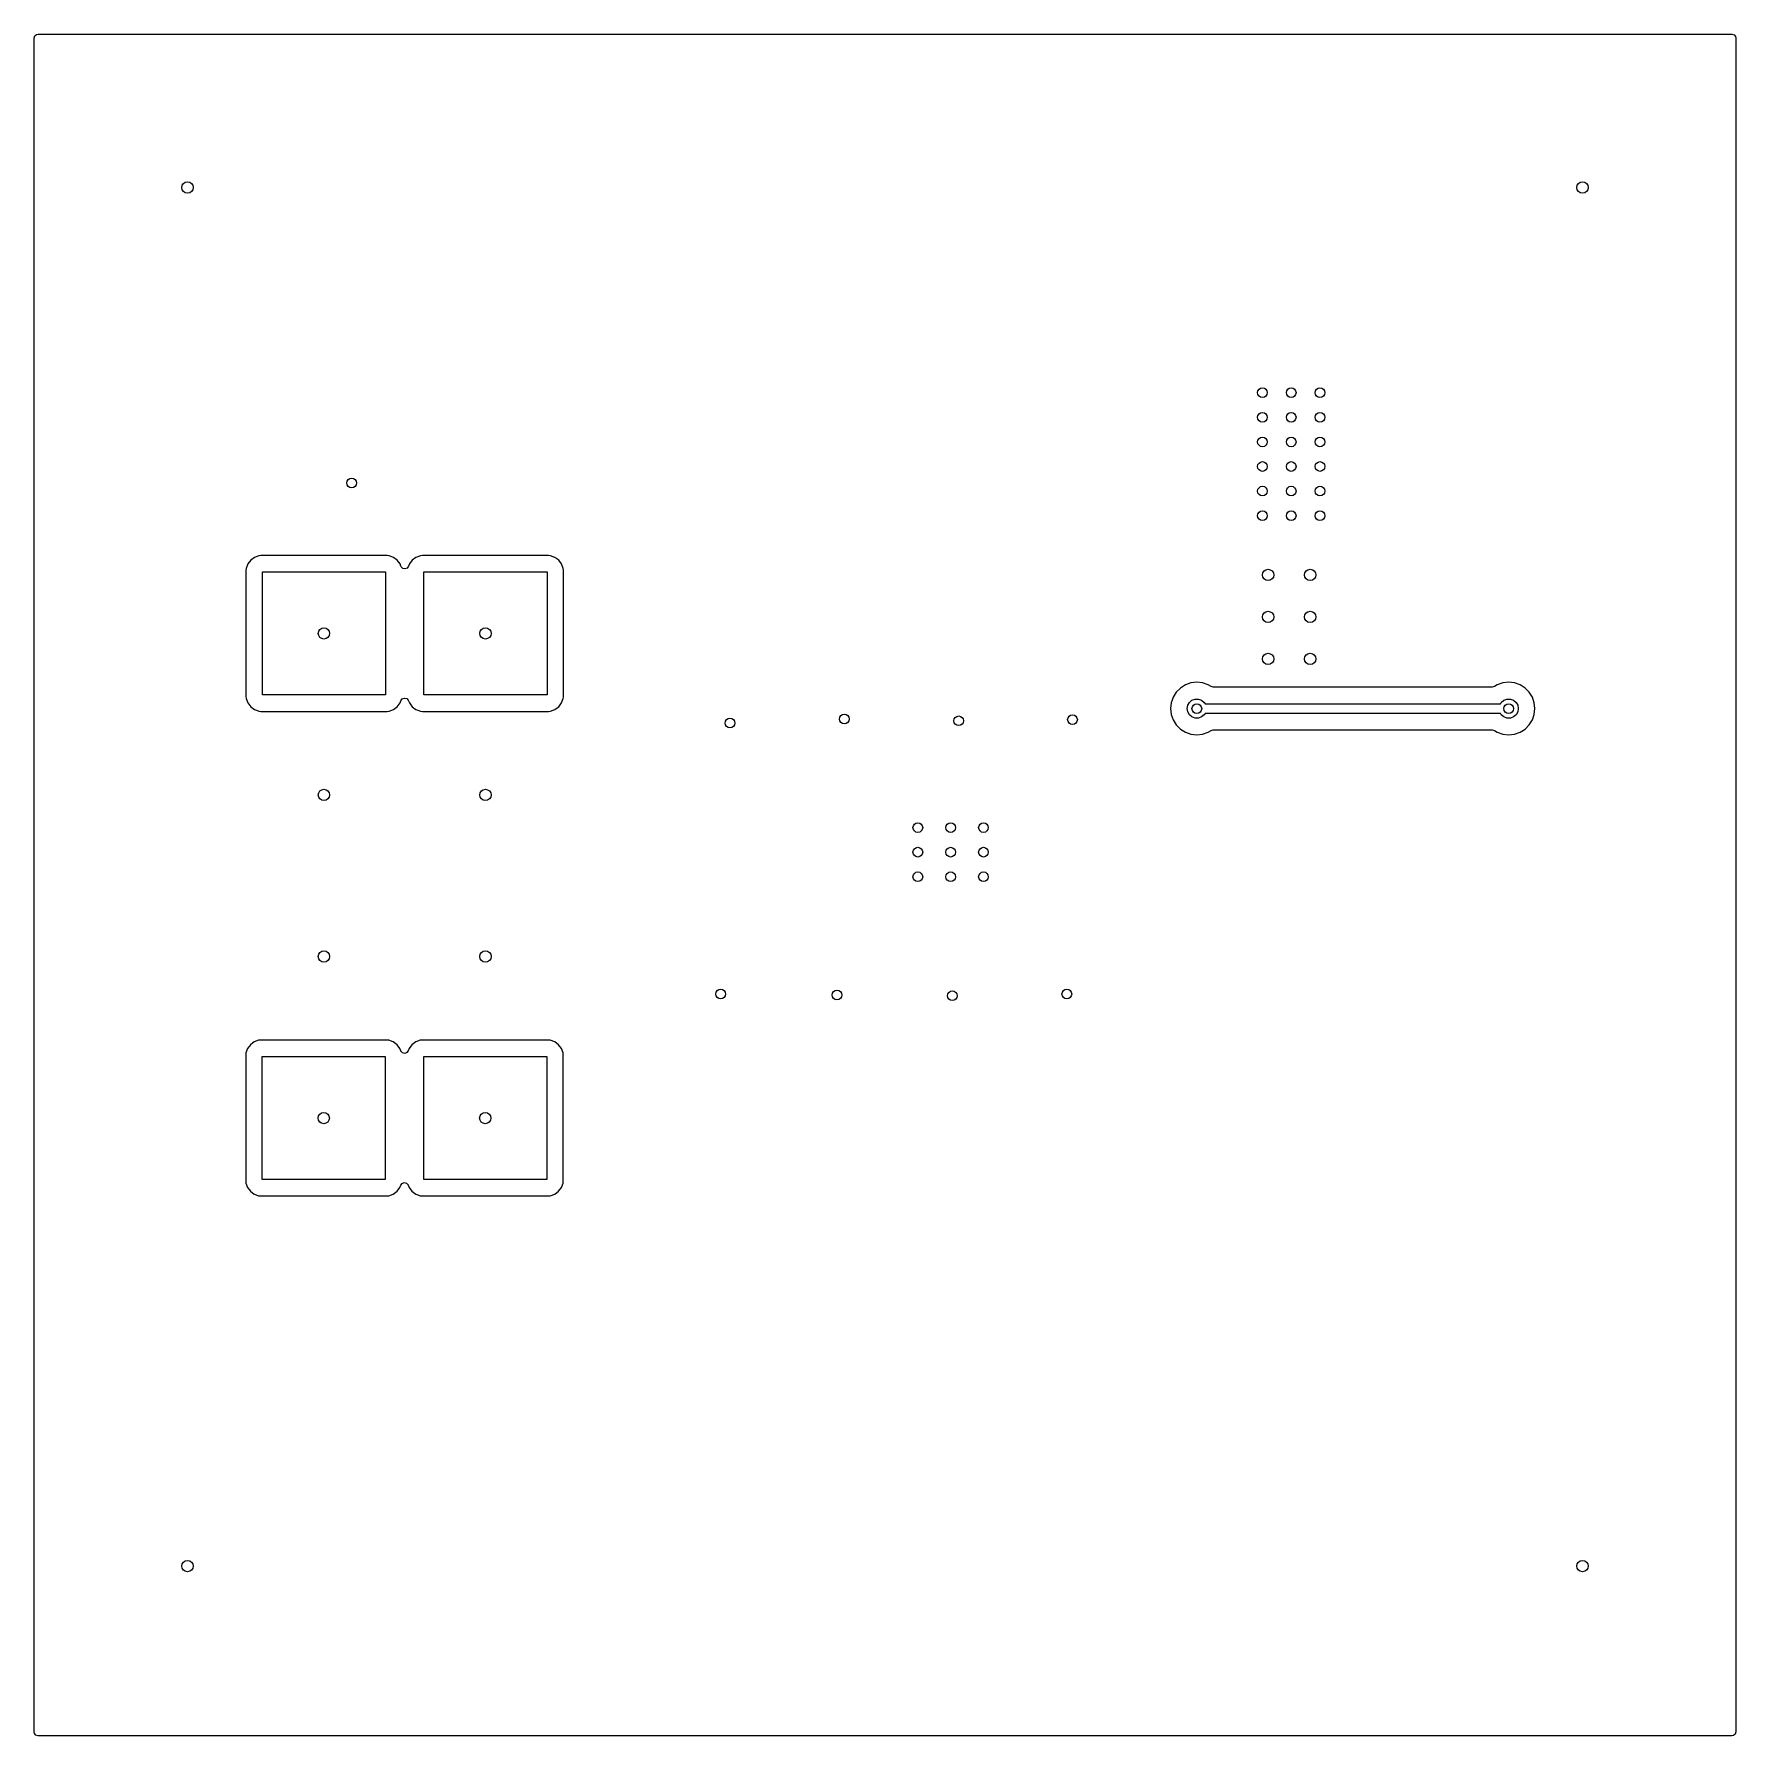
# Model space of a CAD drawing. Extents: x 3.81 to 5.89, y -4.89 to -2.81.
import ezdxf

# ---------------------------------------------------------------- set-up
doc = ezdxf.new("R2010")
doc.units = 0
doc.header["$MEASUREMENT"] = 0
doc.layers.add('BLACK', color=7, linetype='CONTINUOUS')

msp = doc.modelspace()

# ---------------------------------------------------------------- linework, layer by layer
at = {"layer": 'BLACK', "linetype": 'CONTINUOUS'}
for p, q in [((3.813, -2.8179), (3.8138, -2.8153)), ((3.813, -3.4665), (3.813, -2.8179)), ((3.8138, -2.8153), (3.8159, -2.8134)), ((3.8159, -2.8134), (3.8179, -2.813)), ((3.8179, -2.813), (5.8821, -2.813)), ((5.8821, -2.813), (5.8847, -2.8138)), ((5.8847, -2.8138), (5.8866, -2.8159)), ((5.8866, -2.8159), (5.887, -2.8179)), ((5.887, -2.8179), (5.887, -4.8821)), ((4.0735, -3.4588), (4.0715, -3.4641)), ((4.077, -3.4541), (4.0735, -3.4588)), ((4.0735, -3.4588), (4.0735, -3.4588)), ((4.0816, -3.4507), (4.077, -3.4541)), ((4.087, -3.4487), (4.0816, -3.4507)), ((4.0816, -3.4507), (4.0816, -3.4507)), ((4.0893, -3.4484), (4.087, -3.4487)), ((4.087, -3.4487), (4.087, -3.4487)), ((4.2432, -3.4484), (4.0893, -3.4484)), ((4.0893, -3.4484), (4.0893, -3.4484)), ((4.2456, -3.4487), (4.2432, -3.4484)), ((4.2432, -3.4484), (4.2432, -3.4484)), ((4.2509, -3.4507), (4.2456, -3.4487)), ((4.2456, -3.4487), (4.2456, -3.4487)), ((4.2556, -3.4541), (4.2509, -3.4507)), ((4.2509, -3.4507), (4.2509, -3.4507)), ((4.259, -3.4588), (4.2556, -3.4541)), ((4.26, -3.4615), (4.259, -3.4588)), ((4.259, -3.4588), (4.259, -3.4588)), ((4.2603, -3.4621), (4.26, -3.4615)), ((4.2623, -3.4641), (4.2603, -3.4621)), ((4.2693, -3.4615), (4.2677, -3.4637)), ((4.2704, -3.4588), (4.2693, -3.4615)), ((4.2738, -3.4541), (4.2704, -3.4588)), ((4.2704, -3.4588), (4.2704, -3.4588)), ((4.2784, -3.4507), (4.2738, -3.4541)), ((4.2838, -3.4487), (4.2784, -3.4507)), ((4.2784, -3.4507), (4.2784, -3.4507)), ((4.2862, -3.4484), (4.2838, -3.4487)), ((4.2838, -3.4487), (4.2838, -3.4487)), ((4.44, -3.4484), (4.2862, -3.4484)), ((4.2862, -3.4484), (4.2862, -3.4484)), ((4.4424, -3.4487), (4.44, -3.4484)), ((4.44, -3.4484), (4.44, -3.4484)), ((4.4478, -3.4507), (4.4424, -3.4487)), ((4.4424, -3.4487), (4.4424, -3.4487)), ((4.4524, -3.4541), (4.4478, -3.4507)), ((4.4478, -3.4507), (4.4478, -3.4507)), ((4.4559, -3.4588), (4.4524, -3.4541)), ((4.4579, -3.4641), (4.4559, -3.4588)), ((4.4559, -3.4588), (4.4559, -3.4588)), ((3.813, -4.0571), (3.813, -3.4665)), ((4.0715, -3.4641), (4.0712, -3.4665)), ((4.0712, -3.4665), (4.0712, -3.6204)), ((4.0715, -3.4641), (4.0715, -3.4641)), ((4.0913, -3.6184), (4.0913, -3.4684)), ((4.0913, -3.4684), (4.2413, -3.4684)), ((4.2413, -3.4684), (4.2413, -3.6184)), ((4.265, -3.4647), (4.2623, -3.4641)), ((4.2677, -3.4637), (4.265, -3.4647)), ((4.2881, -3.6184), (4.2881, -3.4684)), ((4.2881, -3.4684), (4.4381, -3.4684)), ((4.4381, -3.4684), (4.4381, -3.6184)), ((4.4581, -3.4665), (4.4579, -3.4641)), ((4.4579, -3.4641), (4.4579, -3.4641)), ((4.4581, -3.6204), (4.4581, -3.4665)), ((4.4581, -3.4665), (4.4581, -3.4665)), ((5.2161, -3.6061), (5.21, -3.61)), ((5.2229, -3.6038), (5.2161, -3.6061)), ((5.2161, -3.6061), (5.2161, -3.6061)), ((5.23, -3.603), (5.2229, -3.6038)), ((5.2229, -3.6038), (5.2229, -3.6038)), ((5.2229, -3.6038), (5.2229, -3.6038)), ((5.2371, -3.6038), (5.23, -3.603)), ((5.2439, -3.6061), (5.2371, -3.6038)), ((5.2371, -3.6038), (5.2371, -3.6038)), ((5.2371, -3.6038), (5.2371, -3.6038)), ((5.2474, -3.6083), (5.2439, -3.6061)), ((5.2439, -3.6061), (5.2439, -3.6061)), ((5.25, -3.6091), (5.2474, -3.6083)), ((5.5926, -3.6083), (5.59, -3.6091)), ((5.5961, -3.6061), (5.5926, -3.6083)), ((5.6029, -3.6038), (5.5961, -3.6061)), ((5.5961, -3.6061), (5.5961, -3.6061)), ((5.61, -3.603), (5.6029, -3.6038)), ((5.6029, -3.6038), (5.6029, -3.6038)), ((5.6029, -3.6038), (5.6029, -3.6038)), ((5.6171, -3.6038), (5.61, -3.603)), ((5.6239, -3.6061), (5.6171, -3.6038)), ((5.6171, -3.6038), (5.6171, -3.6038)), ((5.6171, -3.6038), (5.6171, -3.6038)), ((5.63, -3.61), (5.6239, -3.6061)), ((5.6239, -3.6061), (5.6239, -3.6061)), ((4.0712, -3.6204), (4.0715, -3.6227)), ((4.0715, -3.6227), (4.0715, -3.6227)), ((4.0715, -3.6227), (4.0735, -3.6281)), ((4.0735, -3.6281), (4.0735, -3.6281)), ((4.0735, -3.6281), (4.077, -3.6328)), ((4.2413, -3.6184), (4.0913, -3.6184)), ((4.2556, -3.6328), (4.259, -3.6281)), ((4.259, -3.6281), (4.26, -3.6254)), ((4.259, -3.6281), (4.259, -3.6281)), ((4.259, -3.6281), (4.259, -3.6281)), ((4.26, -3.6254), (4.2617, -3.6232)), ((4.2617, -3.6232), (4.2643, -3.6222)), ((4.2643, -3.6222), (4.2671, -3.6228)), ((4.2671, -3.6228), (4.269, -3.6247)), ((4.269, -3.6247), (4.2693, -3.6254)), ((4.2693, -3.6254), (4.2704, -3.6281)), ((4.2704, -3.6281), (4.2704, -3.6281)), ((4.2704, -3.6281), (4.2704, -3.6281)), ((4.2704, -3.6281), (4.2738, -3.6328)), ((4.4381, -3.6184), (4.2881, -3.6184)), ((4.4524, -3.6328), (4.4559, -3.6281)), ((4.4559, -3.6281), (4.4579, -3.6227)), ((4.4559, -3.6281), (4.4559, -3.6281)), ((4.4559, -3.6281), (4.4559, -3.6281)), ((4.4579, -3.6227), (4.458, -3.6211)), ((4.458, -3.6211), (4.4581, -3.6204)), ((4.4581, -3.6204), (4.4581, -3.6204)), ((5.1988, -3.6279), (5.198, -3.635)), ((5.1999, -3.6247), (5.1988, -3.6279)), ((5.2011, -3.6211), (5.1999, -3.6247)), ((5.205, -3.615), (5.2011, -3.6211)), ((5.2011, -3.6211), (5.2011, -3.6211)), ((5.21, -3.61), (5.205, -3.615)), ((5.205, -3.615), (5.205, -3.615)), ((5.21, -3.61), (5.21, -3.61)), ((5.2189, -3.631), (5.221, -3.6274)), ((5.221, -3.6274), (5.2241, -3.6248)), ((5.2241, -3.6248), (5.2279, -3.6234)), ((5.2279, -3.6234), (5.2321, -3.6234)), ((5.2321, -3.6234), (5.2359, -3.6248)), ((5.2359, -3.6248), (5.239, -3.6274)), ((5.239, -3.6274), (5.2401, -3.6292)), ((5.2401, -3.6292), (5.6, -3.6291)), ((5.59, -3.6091), (5.25, -3.6091)), ((5.6, -3.6291), (5.601, -3.6274)), ((5.601, -3.6274), (5.6041, -3.6248)), ((5.6041, -3.6248), (5.6079, -3.6234)), ((5.6079, -3.6234), (5.6121, -3.6234)), ((5.6121, -3.6234), (5.6159, -3.6248)), ((5.6159, -3.6248), (5.619, -3.6274)), ((5.619, -3.6274), (5.6211, -3.631)), ((5.635, -3.615), (5.63, -3.61)), ((5.63, -3.61), (5.63, -3.61)), ((5.6389, -3.6211), (5.635, -3.615)), ((5.635, -3.615), (5.635, -3.615)), ((5.6412, -3.6279), (5.6389, -3.6211)), ((5.6389, -3.6211), (5.6389, -3.6211)), ((5.6389, -3.6211), (5.6389, -3.6211)), ((5.642, -3.635), (5.6412, -3.6279)), ((4.077, -3.6328), (4.0816, -3.6362)), ((4.0816, -3.6362), (4.0816, -3.6362)), ((4.0816, -3.6362), (4.0816, -3.6362)), ((4.0816, -3.6362), (4.0839, -3.6371)), ((4.0839, -3.6371), (4.087, -3.6382)), ((4.087, -3.6382), (4.087, -3.6382)), ((4.087, -3.6382), (4.0893, -3.6385)), ((4.0893, -3.6385), (4.0893, -3.6385)), ((4.0893, -3.6385), (4.0893, -3.6385)), ((4.0893, -3.6385), (4.0893, -3.6385)), ((4.0893, -3.6385), (4.2432, -3.6385)), ((4.2432, -3.6385), (4.2456, -3.6382)), ((4.2432, -3.6385), (4.2432, -3.6385)), ((4.2432, -3.6385), (4.2432, -3.6385)), ((4.2432, -3.6385), (4.2432, -3.6385)), ((4.2456, -3.6382), (4.2509, -3.6362)), ((4.2456, -3.6382), (4.2456, -3.6382)), ((4.2456, -3.6382), (4.2456, -3.6382)), ((4.2509, -3.6362), (4.2526, -3.635)), ((4.2526, -3.635), (4.2556, -3.6328)), ((4.2738, -3.6328), (4.2784, -3.6362)), ((4.2784, -3.6362), (4.2784, -3.6362)), ((4.2784, -3.6362), (4.2784, -3.6362)), ((4.2784, -3.6362), (4.2807, -3.6371)), ((4.2807, -3.6371), (4.2838, -3.6382)), ((4.2838, -3.6382), (4.2838, -3.6382)), ((4.2838, -3.6382), (4.2862, -3.6385)), ((4.2862, -3.6385), (4.2862, -3.6385)), ((4.2862, -3.6385), (4.2862, -3.6385)), ((4.2862, -3.6385), (4.2862, -3.6385)), ((4.2862, -3.6385), (4.44, -3.6385)), ((4.44, -3.6385), (4.4424, -3.6382)), ((4.44, -3.6385), (4.44, -3.6385)), ((4.44, -3.6385), (4.44, -3.6385)), ((4.44, -3.6385), (4.44, -3.6385)), ((4.4424, -3.6382), (4.4478, -3.6362)), ((4.4424, -3.6382), (4.4424, -3.6382)), ((4.4424, -3.6382), (4.4424, -3.6382)), ((4.4478, -3.6362), (4.4494, -3.635)), ((4.4494, -3.635), (4.4524, -3.6328)), ((5.198, -3.635), (5.1988, -3.6421)), ((5.1988, -3.6421), (5.1988, -3.6421)), ((5.1988, -3.6421), (5.1988, -3.6421)), ((5.1988, -3.6421), (5.2011, -3.6489)), ((5.2011, -3.6489), (5.2011, -3.6489)), ((5.2011, -3.6489), (5.205, -3.655)), ((5.2182, -3.635), (5.2189, -3.631)), ((5.2189, -3.639), (5.2182, -3.635)), ((5.221, -3.6426), (5.2189, -3.639)), ((5.2241, -3.6452), (5.221, -3.6426)), ((5.2279, -3.6466), (5.2241, -3.6452)), ((5.2321, -3.6466), (5.2279, -3.6466)), ((5.2359, -3.6452), (5.2321, -3.6466)), ((5.239, -3.6426), (5.2359, -3.6452)), ((5.24, -3.6409), (5.239, -3.6426)), ((5.5999, -3.6408), (5.24, -3.6409)), ((5.601, -3.6426), (5.5999, -3.6408)), ((5.6041, -3.6452), (5.601, -3.6426)), ((5.6079, -3.6466), (5.6041, -3.6452)), ((5.6121, -3.6466), (5.6079, -3.6466)), ((5.6159, -3.6452), (5.6121, -3.6466)), ((5.619, -3.6426), (5.6159, -3.6452)), ((5.6211, -3.639), (5.619, -3.6426)), ((5.6211, -3.631), (5.6218, -3.635)), ((5.6218, -3.635), (5.6211, -3.639)), ((5.635, -3.655), (5.6389, -3.6489)), ((5.6389, -3.6489), (5.6412, -3.6421)), ((5.6412, -3.6421), (5.642, -3.635)), ((5.205, -3.655), (5.205, -3.655)), ((5.205, -3.655), (5.21, -3.66)), ((5.21, -3.66), (5.21, -3.66)), ((5.21, -3.66), (5.2161, -3.6639)), ((5.2161, -3.6639), (5.2161, -3.6639)), ((5.2161, -3.6639), (5.2161, -3.6639)), ((5.2161, -3.6639), (5.2229, -3.6662)), ((5.2229, -3.6662), (5.23, -3.667)), ((5.23, -3.667), (5.2371, -3.6662)), ((5.2371, -3.6662), (5.2439, -3.6639)), ((5.2439, -3.6639), (5.2474, -3.6617)), ((5.2474, -3.6617), (5.25, -3.6609)), ((5.25, -3.6609), (5.59, -3.6609)), ((5.59, -3.6609), (5.5926, -3.6617)), ((5.5926, -3.6617), (5.5961, -3.6639)), ((5.5961, -3.6639), (5.6029, -3.6662)), ((5.6029, -3.6662), (5.61, -3.667)), ((5.61, -3.667), (5.6171, -3.6662)), ((5.6171, -3.6662), (5.6239, -3.6639)), ((5.6239, -3.6639), (5.63, -3.66)), ((5.63, -3.66), (5.635, -3.655)), ((4.0813, -4.0412), (4.0767, -4.0447)), ((4.0867, -4.0392), (4.0813, -4.0412)), ((4.0813, -4.0412), (4.0813, -4.0412)), ((4.0891, -4.039), (4.0867, -4.0392)), ((4.0867, -4.0392), (4.0867, -4.0392)), ((4.2429, -4.039), (4.0891, -4.039)), ((4.0891, -4.039), (4.0891, -4.039)), ((4.2453, -4.0392), (4.2429, -4.039)), ((4.2429, -4.039), (4.2429, -4.039)), ((4.2507, -4.0412), (4.2453, -4.0392)), ((4.2453, -4.0392), (4.2453, -4.0392)), ((4.2553, -4.0447), (4.2507, -4.0412)), ((4.2507, -4.0412), (4.2507, -4.0412)), ((4.2782, -4.0412), (4.2735, -4.0447)), ((4.2836, -4.0392), (4.2782, -4.0412)), ((4.2782, -4.0412), (4.2782, -4.0412)), ((4.2859, -4.039), (4.2836, -4.0392)), ((4.2836, -4.0392), (4.2836, -4.0392)), ((4.4398, -4.039), (4.2859, -4.039)), ((4.2859, -4.039), (4.2859, -4.039)), ((4.4421, -4.0392), (4.4398, -4.039)), ((4.4398, -4.039), (4.4398, -4.039)), ((4.4475, -4.0412), (4.4421, -4.0392)), ((4.4421, -4.0392), (4.4421, -4.0392)), ((4.4522, -4.0447), (4.4475, -4.0412)), ((4.4475, -4.0412), (4.4475, -4.0412)), ((3.813, -4.8821), (3.813, -4.0571)), ((4.0712, -4.0547), (4.071, -4.0571)), ((4.071, -4.0571), (4.071, -4.2109)), ((4.0732, -4.0493), (4.0712, -4.0547)), ((4.0712, -4.0547), (4.0712, -4.0547)), ((4.0767, -4.0447), (4.0732, -4.0493)), ((4.0732, -4.0493), (4.0732, -4.0493)), ((4.091, -4.209), (4.091, -4.059)), ((4.091, -4.059), (4.241, -4.059)), ((4.241, -4.059), (4.241, -4.209)), ((4.2588, -4.0493), (4.2553, -4.0447)), ((4.2598, -4.0521), (4.2588, -4.0493)), ((4.2588, -4.0493), (4.2588, -4.0493)), ((4.2601, -4.0527), (4.2598, -4.0521)), ((4.262, -4.0547), (4.2601, -4.0527)), ((4.2648, -4.0553), (4.262, -4.0547)), ((4.2674, -4.0543), (4.2648, -4.0553)), ((4.2691, -4.0521), (4.2674, -4.0543)), ((4.2701, -4.0493), (4.2691, -4.0521)), ((4.2735, -4.0447), (4.2701, -4.0493)), ((4.2701, -4.0493), (4.2701, -4.0493)), ((4.2879, -4.209), (4.2879, -4.059)), ((4.2879, -4.059), (4.4379, -4.059)), ((4.4379, -4.059), (4.4379, -4.209)), ((4.4556, -4.0493), (4.4522, -4.0447)), ((4.4576, -4.0547), (4.4556, -4.0493)), ((4.4556, -4.0493), (4.4556, -4.0493)), ((4.4577, -4.0553), (4.4576, -4.0547)), ((4.4576, -4.0547), (4.4576, -4.0547)), ((4.4579, -4.0571), (4.4577, -4.0553)), ((4.4579, -4.2109), (4.4579, -4.0571)), ((4.241, -4.209), (4.091, -4.209)), ((4.4379, -4.209), (4.2879, -4.209)), ((4.071, -4.2109), (4.0712, -4.2133)), ((4.0712, -4.2133), (4.0712, -4.2133)), ((4.0712, -4.2133), (4.0732, -4.2187)), ((4.0732, -4.2187), (4.0732, -4.2187)), ((4.0732, -4.2187), (4.0767, -4.2233)), ((4.0767, -4.2233), (4.0813, -4.2268)), ((4.0813, -4.2268), (4.0813, -4.2268)), ((4.0813, -4.2268), (4.0813, -4.2268)), ((4.0813, -4.2268), (4.0836, -4.2276)), ((4.0836, -4.2276), (4.0867, -4.2288)), ((4.0867, -4.2288), (4.0867, -4.2288)), ((4.0867, -4.2288), (4.0891, -4.229)), ((4.0891, -4.229), (4.0891, -4.229)), ((4.0891, -4.229), (4.0891, -4.229)), ((4.0891, -4.229), (4.0891, -4.229)), ((4.0891, -4.229), (4.2429, -4.229)), ((4.2429, -4.229), (4.2453, -4.2288)), ((4.2429, -4.229), (4.2429, -4.229)), ((4.2429, -4.229), (4.2429, -4.229)), ((4.2429, -4.229), (4.2429, -4.229)), ((4.2453, -4.2288), (4.2507, -4.2268)), ((4.2453, -4.2288), (4.2453, -4.2288)), ((4.2453, -4.2288), (4.2453, -4.2288)), ((4.2507, -4.2268), (4.2553, -4.2233)), ((4.2553, -4.2233), (4.2588, -4.2187)), ((4.2588, -4.2187), (4.2598, -4.2159)), ((4.2598, -4.2159), (4.2615, -4.2137)), ((4.2615, -4.2137), (4.2641, -4.2127)), ((4.2641, -4.2127), (4.2668, -4.2133)), ((4.2668, -4.2133), (4.2688, -4.2153)), ((4.2688, -4.2153), (4.2691, -4.2159)), ((4.2691, -4.2159), (4.2701, -4.2187)), ((4.2701, -4.2187), (4.2701, -4.2187)), ((4.2701, -4.2187), (4.2701, -4.2187)), ((4.2701, -4.2187), (4.2735, -4.2233)), ((4.2735, -4.2233), (4.2782, -4.2268)), ((4.2782, -4.2268), (4.2782, -4.2268)), ((4.2782, -4.2268), (4.2782, -4.2268)), ((4.2782, -4.2268), (4.2805, -4.2276)), ((4.2805, -4.2276), (4.2836, -4.2288)), ((4.2836, -4.2288), (4.2836, -4.2288)), ((4.2836, -4.2288), (4.2859, -4.229)), ((4.2859, -4.229), (4.2859, -4.229)), ((4.2859, -4.229), (4.2859, -4.229)), ((4.2859, -4.229), (4.2859, -4.229)), ((4.2859, -4.229), (4.4398, -4.229)), ((4.4398, -4.229), (4.4421, -4.2288)), ((4.4398, -4.229), (4.4398, -4.229)), ((4.4398, -4.229), (4.4398, -4.229)), ((4.4398, -4.229), (4.4398, -4.229)), ((4.4421, -4.2288), (4.4475, -4.2268)), ((4.4421, -4.2288), (4.4421, -4.2288)), ((4.4421, -4.2288), (4.4421, -4.2288)), ((4.4475, -4.2268), (4.4522, -4.2233)), ((4.4522, -4.2233), (4.4556, -4.2187)), ((4.4556, -4.2187), (4.4576, -4.2133)), ((4.4576, -4.2133), (4.4579, -4.2109)), ((3.8134, -4.8841), (3.813, -4.8821)), ((3.8153, -4.8862), (3.8134, -4.8841)), ((3.8179, -4.887), (3.8153, -4.8862)), ((5.8821, -4.887), (3.8179, -4.887)), ((5.8841, -4.8866), (5.8821, -4.887)), ((5.8862, -4.8847), (5.8841, -4.8866)), ((5.887, -4.8821), (5.8862, -4.8847))]:
    msp.add_line(p, q, dxfattribs=at)
at = {"layer": 'BLACK'}
for centre, radius in [((4, -3), 0.00689), ((5.7, -3), 0.00689), ((5.31, -3.25), 0.00591), ((5.345, -3.25), 0.00591), ((5.38, -3.25), 0.00591), ((5.31, -3.28), 0.00591), ((5.345, -3.28), 0.00591), ((5.38, -3.28), 0.00591), ((5.31, -3.31), 0.00591), ((5.345, -3.31), 0.00591), ((5.38, -3.31), 0.00591), ((5.31, -3.34), 0.00591), ((5.345, -3.34), 0.00591), ((5.38, -3.34), 0.00591), ((4.2, -3.36), 0.00591), ((5.31, -3.37), 0.00591), ((5.345, -3.37), 0.00591), ((5.38, -3.37), 0.00591), ((5.31, -3.4), 0.00591), ((5.345, -3.4), 0.00591), ((5.38, -3.4), 0.00591), ((5.3169, -3.4721), 0.00689), ((5.3681, -3.4721), 0.00689), ((5.3169, -3.5233), 0.00689), ((5.3681, -3.5233), 0.00689), ((4.1663, -3.5434), 0.00689), ((4.3631, -3.5434), 0.00689), ((5.3169, -3.5745), 0.00689), ((5.3681, -3.5745), 0.00689), ((5.23, -3.635), 0.00591), ((5.61, -3.635), 0.00591), ((4.661, -3.6526), 0.00591), ((4.8004, -3.6478), 0.00591), ((4.9398, -3.6499), 0.00591), ((5.0785, -3.6485), 0.00591), ((4.1663, -3.7403), 0.00689), ((4.3631, -3.7403), 0.00689), ((4.89, -3.78), 0.00591), ((4.93, -3.78), 0.00591), ((4.97, -3.78), 0.00591), ((4.89, -3.81), 0.00591), ((4.93, -3.81), 0.00591), ((4.97, -3.81), 0.00591), ((4.89, -3.84), 0.00591), ((4.93, -3.84), 0.00591), ((4.97, -3.84), 0.00591), ((4.1663, -3.9371), 0.00689), ((4.3631, -3.9371), 0.00689), ((4.6497, -3.9829), 0.00591), ((4.7914, -3.984), 0.00591), ((4.932, -3.985), 0.00591), ((5.0716, -3.9829), 0.00591), ((4.166, -4.134), 0.00689), ((4.3629, -4.134), 0.00689), ((4, -4.68), 0.00689), ((5.7, -4.68), 0.00689)]:
    msp.add_circle(centre, radius, dxfattribs=at)

doc.saveas('drawing.dxf')
